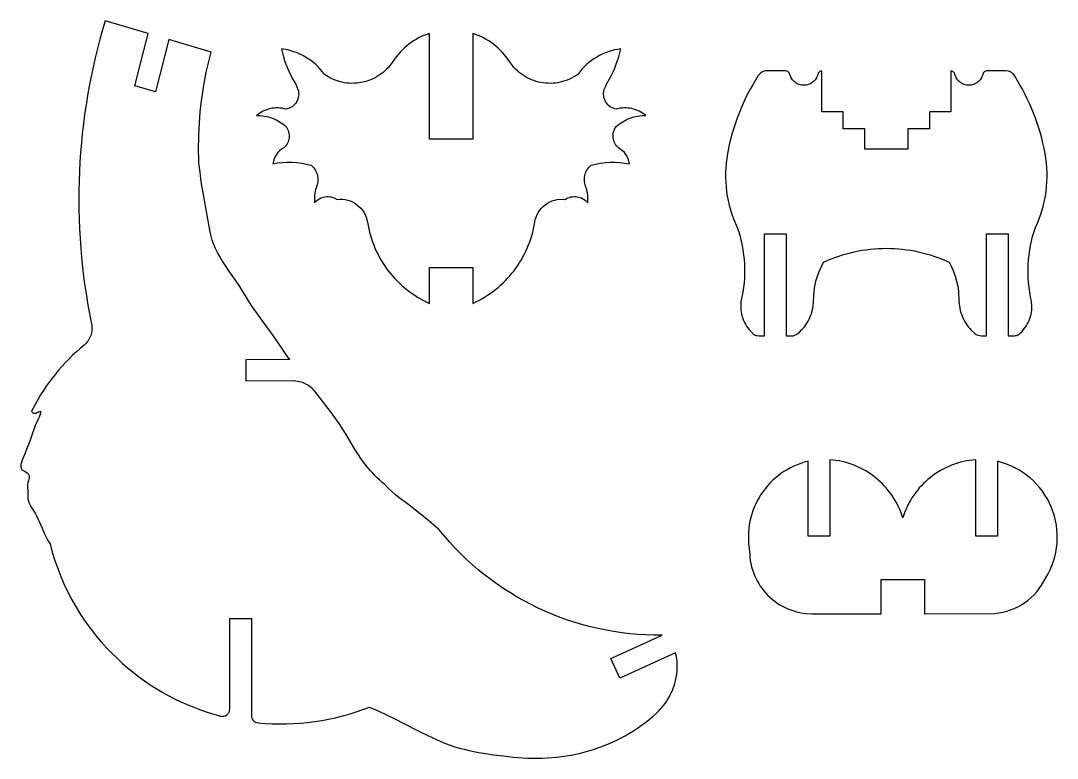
# Model space of a CAD drawing. Extents: x -32.1 to 67.2, y -16.6 to 37.5.
# Drawn here: x 31.17 to 67.17, y -16.53 to 9.07 of the extents above; entities that cross this region are included whole.
import ezdxf

# ---------------------------------------------------------------- set-up
doc = ezdxf.new("R2010")
doc.units = 0

msp = doc.modelspace()

# ---------------------------------------------------------------- linework, layer by layer
for points in [[(39.179, -15.046), (39.183, -15.094), (39.196, -15.139), (39.217, -15.181), (39.245, -15.217), (39.279, -15.249), (39.318, -15.273), (39.409, -15.3), (39.655, -15.32), (39.902, -15.333), (40.149, -15.339), (40.395, -15.337), (40.641, -15.328), (40.887, -15.311), (41.132, -15.288), (41.376, -15.257), (41.619, -15.219), (41.86, -15.173), (42.101, -15.121), (42.34, -15.061), (42.577, -14.994), (42.812, -14.92), (43.277, -14.751), (43.577, -14.885), (43.871, -15.024), (44.161, -15.166), (44.448, -15.31), (45.021, -15.6), (45.311, -15.743), (45.605, -15.883), (45.763, -15.953), (45.922, -16.017), (46.083, -16.075), (46.245, -16.128), (46.409, -16.176), (46.573, -16.219), (46.739, -16.258), (46.906, -16.294), (47.074, -16.326), (47.242, -16.355), (47.582, -16.406), (47.923, -16.449), (48.267, -16.488), (48.435, -16.505), (48.604, -16.517), (48.773, -16.525), (48.942, -16.53), (49.111, -16.53), (49.279, -16.526), (49.448, -16.518), (49.616, -16.506), (49.783, -16.49), (49.95, -16.47), (50.116, -16.446), (50.281, -16.417), (50.445, -16.385), (50.609, -16.348), (50.771, -16.307), (50.932, -16.261), (51.091, -16.212), (51.249, -16.158), (51.406, -16.1), (51.561, -16.038), (51.714, -15.971), (51.865, -15.901), (52.015, -15.825), (52.162, -15.746), (52.307, -15.662), (52.45, -15.574), (52.591, -15.482), (52.729, -15.385), (52.864, -15.284), (52.997, -15.179), (53.127, -15.069), (53.255, -14.954), (53.318, -14.893), (53.378, -14.83), (53.436, -14.765), (53.491, -14.697), (53.544, -14.627), (53.593, -14.556), (53.64, -14.482), (53.684, -14.407), (53.725, -14.331), (53.763, -14.253), (53.798, -14.174), (53.83, -14.094), (53.858, -14.012), (53.884, -13.93), (53.906, -13.847), (53.925, -13.763), (53.94, -13.679), (53.952, -13.594), (53.961, -13.509), (53.966, -13.424), (53.968, -13.338), (53.966, -13.253), (53.96, -13.167), (53.951, -13.082), (53.938, -12.998), (53.921, -12.914), (53.911, -12.871), (51.98, -13.755), (51.667, -13.071), (53.442, -12.259), (53.16, -12.258), (52.879, -12.249), (52.599, -12.232), (52.321, -12.208), (52.044, -12.175), (51.769, -12.135), (51.496, -12.087), (51.225, -12.031), (50.955, -11.968), (50.688, -11.897), (50.424, -11.819), (50.162, -11.733), (49.902, -11.64), (49.646, -11.54), (49.392, -11.433), (49.142, -11.319), (48.895, -11.197), (48.652, -11.069), (48.412, -10.934), (48.175, -10.792), (47.943, -10.644), (47.715, -10.489), (47.491, -10.327), (47.272, -10.159), (47.057, -9.984), (46.846, -9.803), (46.641, -9.616), (46.44, -9.422), (46.245, -9.223), (46.055, -9.017), (45.691, -8.588), (45.427, -8.357), (45.156, -8.133), (44.88, -7.915), (44.599, -7.7), (44.314, -7.488), (44.18, -7.383), (44.052, -7.271), (43.929, -7.152), (43.812, -7.027), (43.722, -6.953), (43.634, -6.875), (43.549, -6.794), (43.465, -6.71), (43.383, -6.623), (43.304, -6.535), (43.151, -6.351), (43.007, -6.161), (42.871, -5.965), (42.745, -5.765), (42.629, -5.563), (42.502, -5.343), (42.366, -5.126), (42.224, -4.912), (42.077, -4.701), (41.924, -4.492), (41.767, -4.285), (41.445, -3.875), (41.368, -3.779), (41.297, -3.702), (41.219, -3.634), (41.134, -3.575), (41.044, -3.526), (40.95, -3.487), (40.851, -3.458), (40.645, -3.432), (38.992, -3.435), (38.991, -2.683), (40.508, -2.68), (40.483, -2.647), (40.333, -2.438), (40.189, -2.226), (40.035, -2.001), (39.877, -1.776), (39.552, -1.329), (39.391, -1.105), (39.233, -0.879), (39.081, -0.65), (38.937, -0.418), (38.857, -0.288), (38.773, -0.158), (38.597, 0.101), (38.416, 0.36), (38.24, 0.622), (38.156, 0.756), (38.077, 0.89), (38.002, 1.027), (37.934, 1.166), (37.873, 1.307), (37.821, 1.452), (37.778, 1.599), (37.745, 1.75), (37.591, 2.584), (37.499, 3.109), (37.46, 3.345), (37.425, 3.582), (37.393, 3.82), (37.366, 4.058), (37.358, 4.131), (37.351, 4.329), (37.346, 4.527), (37.345, 4.726), (37.347, 4.924), (37.352, 5.122), (37.36, 5.32), (37.371, 5.517), (37.386, 5.715), (37.403, 5.912), (37.423, 6.109), (37.447, 6.306), (37.474, 6.502), (37.503, 6.698), (37.536, 6.893), (37.611, 7.283), (37.779, 7.987), (36.311, 8.42), (35.846, 6.605), (35.124, 6.817), (35.589, 8.633), (34.096, 9.074), (34.002, 8.753), (33.913, 8.431), (33.829, 8.108), (33.751, 7.784), (33.677, 7.459), (33.608, 7.133), (33.545, 6.806), (33.487, 6.479), (33.434, 6.151), (33.385, 5.822), (33.342, 5.493), (33.305, 5.163), (33.272, 4.832), (33.244, 4.502), (33.222, 4.17), (33.204, 3.839), (33.192, 3.507), (33.185, 3.176), (33.183, 2.844), (33.186, 2.512), (33.194, 2.18), (33.207, 1.848), (33.226, 1.516), (33.25, 1.184), (33.278, 0.853), (33.312, 0.522), (33.352, 0.191), (33.396, -0.139), (33.445, -0.469), (33.5, -0.798), (33.625, -1.454), (33.633, -1.505), (33.638, -1.557), (33.64, -1.608), (33.638, -1.659), (33.633, -1.709), (33.624, -1.759), (33.612, -1.808), (33.597, -1.856), (33.579, -1.903), (33.558, -1.948), (33.533, -1.993), (33.506, -2.035), (33.475, -2.076), (33.442, -2.115), (33.367, -2.186), (33.231, -2.301), (33.099, -2.419), (32.969, -2.54), (32.843, -2.665), (32.72, -2.793), (32.6, -2.923), (32.484, -3.057), (32.371, -3.193), (32.261, -3.332), (32.155, -3.474), (32.052, -3.618), (31.954, -3.765), (31.858, -3.915), (31.767, -4.067), (31.595, -4.378), (31.543, -4.481), (31.558, -4.507), (31.574, -4.527), (31.591, -4.541), (31.608, -4.55), (31.627, -4.554), (31.646, -4.555), (31.686, -4.547), (31.728, -4.53), (31.77, -4.51), (31.812, -4.491), (31.853, -4.479), (31.853, -4.514), (31.849, -4.549), (31.833, -4.62), (31.806, -4.691), (31.773, -4.763), (31.7, -4.907), (31.668, -4.977), (31.642, -5.047), (31.569, -5.277), (31.484, -5.517), (31.395, -5.752), (31.308, -5.966), (31.25, -6.1), (31.219, -6.177), (31.192, -6.257), (31.173, -6.334), (31.168, -6.37), (31.167, -6.404), (31.169, -6.435), (31.177, -6.462), (31.19, -6.486), (31.208, -6.506), (31.256, -6.539), (31.308, -6.568), (31.358, -6.598), (31.403, -6.633), (31.421, -6.652), (31.437, -6.675), (31.449, -6.7), (31.457, -6.728), (31.459, -6.76), (31.457, -6.796), (31.448, -6.837), (31.433, -6.883), (31.41, -6.957), (31.399, -7.022), (31.397, -7.08), (31.401, -7.134), (31.414, -7.24), (31.417, -7.297), (31.414, -7.36), (31.411, -7.403), (31.411, -7.444), (31.418, -7.525), (31.436, -7.602), (31.462, -7.676), (31.494, -7.748), (31.532, -7.818), (31.573, -7.886), (31.616, -7.953), (31.674, -8.046), (31.727, -8.141), (31.776, -8.238), (31.822, -8.337), (31.91, -8.538), (31.997, -8.74), (32.04, -8.831), (32.085, -8.92), (32.133, -9.007), (32.184, -9.091), (32.263, -9.38), (32.352, -9.664), (32.451, -9.945), (32.559, -10.222), (32.678, -10.494), (32.806, -10.762), (32.943, -11.025), (33.09, -11.282), (33.246, -11.534), (33.41, -11.781), (33.584, -12.022), (33.766, -12.256), (33.957, -12.484), (34.156, -12.705), (34.692, -13.231), (34.878, -13.392), (35.068, -13.547), (35.262, -13.696), (35.46, -13.839), (35.662, -13.977), (35.868, -14.108), (36.078, -14.233), (36.291, -14.351), (36.508, -14.464), (36.727, -14.57), (36.95, -14.669), (37.176, -14.762), (37.405, -14.848), (37.637, -14.928), (38.107, -15.067), (38.136, -15.073), (38.165, -15.075), (38.194, -15.074), (38.223, -15.07), (38.251, -15.063), (38.278, -15.052), (38.328, -15.022), (38.35, -15.003), (38.37, -14.981), (38.386, -14.958), (38.401, -14.933), (38.412, -14.906), (38.42, -14.879), (38.427, -14.82), (38.427, -11.675), (39.179, -11.675), (39.179, -15.046)], [(45.365, -0.738), (45.365, 0.511), (46.865, 0.511), (46.865, -0.738), (46.972, -0.688), (47.076, -0.636), (47.179, -0.58), (47.279, -0.521), (47.377, -0.459), (47.473, -0.394), (47.567, -0.327), (47.658, -0.257), (47.747, -0.184), (47.834, -0.108), (47.918, -0.03), (47.999, 0.05), (48.078, 0.133), (48.154, 0.218), (48.228, 0.306), (48.299, 0.396), (48.367, 0.487), (48.432, 0.581), (48.494, 0.677), (48.554, 0.775), (48.61, 0.875), (48.663, 0.976), (48.714, 1.079), (48.761, 1.184), (48.805, 1.291), (48.845, 1.399), (48.882, 1.508), (48.916, 1.619), (48.947, 1.732), (48.974, 1.845), (49.018, 2.076), (49.037, 2.169), (49.065, 2.258), (49.101, 2.343), (49.145, 2.423), (49.196, 2.498), (49.253, 2.567), (49.317, 2.63), (49.386, 2.687), (49.46, 2.738), (49.538, 2.781), (49.621, 2.816), (49.707, 2.844), (49.796, 2.864), (49.887, 2.874), (50.076, 2.869), (50.124, 2.898), (50.174, 2.923), (50.225, 2.942), (50.277, 2.957), (50.33, 2.966), (50.383, 2.97), (50.437, 2.97), (50.49, 2.964), (50.542, 2.954), (50.593, 2.939), (50.643, 2.92), (50.691, 2.896), (50.737, 2.867), (50.78, 2.833), (50.859, 2.753), (50.863, 2.819), (50.865, 2.885), (50.863, 2.951), (50.858, 3.017), (50.85, 3.082), (50.839, 3.147), (50.808, 3.276), (50.786, 3.327), (50.768, 3.378), (50.755, 3.431), (50.746, 3.484), (50.742, 3.537), (50.742, 3.59), (50.747, 3.643), (50.756, 3.695), (50.77, 3.746), (50.787, 3.796), (50.809, 3.845), (50.834, 3.892), (50.864, 3.936), (50.898, 3.979), (50.977, 4.056), (51.14, 4.099), (51.305, 4.131), (51.471, 4.153), (51.638, 4.165), (51.806, 4.167), (51.973, 4.158), (52.306, 4.108), (52.29, 4.194), (52.264, 4.277), (52.228, 4.355), (52.184, 4.429), (52.132, 4.496), (52.071, 4.557), (51.929, 4.657), (51.891, 4.694), (51.856, 4.734), (51.826, 4.776), (51.801, 4.82), (51.78, 4.866), (51.763, 4.914), (51.751, 4.962), (51.743, 5.012), (51.74, 5.062), (51.742, 5.112), (51.748, 5.162), (51.759, 5.212), (51.774, 5.26), (51.794, 5.308), (51.849, 5.398), (51.903, 5.445), (51.958, 5.489), (52.015, 5.53), (52.074, 5.568), (52.134, 5.603), (52.197, 5.635), (52.26, 5.664), (52.325, 5.69), (52.391, 5.713), (52.458, 5.733), (52.525, 5.749), (52.594, 5.763), (52.664, 5.773), (52.734, 5.779), (52.875, 5.783), (52.821, 5.826), (52.764, 5.865), (52.705, 5.901), (52.645, 5.933), (52.583, 5.961), (52.519, 5.985), (52.454, 6.006), (52.389, 6.022), (52.322, 6.034), (52.255, 6.042), (52.187, 6.046), (52.119, 6.046), (52.05, 6.042), (51.982, 6.033), (51.847, 6.003), (51.792, 6.016), (51.738, 6.035), (51.688, 6.059), (51.64, 6.088), (51.596, 6.122), (51.555, 6.161), (51.486, 6.251), (51.46, 6.301), (51.439, 6.353), (51.423, 6.407), (51.414, 6.462), (51.41, 6.518), (51.412, 6.574), (51.435, 6.685), (51.471, 6.782), (51.514, 6.877), (51.619, 7.055), (51.684, 7.179), (51.744, 7.305), (51.799, 7.432), (51.851, 7.562), (51.897, 7.693), (51.939, 7.826), (52.01, 8.096), (51.898, 8.08), (51.788, 8.058), (51.679, 8.031), (51.573, 7.998), (51.468, 7.959), (51.366, 7.916), (51.267, 7.867), (51.17, 7.813), (51.076, 7.754), (50.986, 7.69), (50.898, 7.622), (50.815, 7.549), (50.734, 7.471), (50.658, 7.389), (50.518, 7.213), (50.448, 7.165), (50.375, 7.121), (50.3, 7.081), (50.224, 7.044), (50.146, 7.012), (50.067, 6.984), (49.987, 6.959), (49.905, 6.939), (49.823, 6.923), (49.74, 6.911), (49.656, 6.903), (49.572, 6.9), (49.488, 6.901), (49.403, 6.905), (49.234, 6.928), (49.151, 6.946), (49.069, 6.968), (48.988, 6.994), (48.909, 7.024), (48.832, 7.058), (48.757, 7.095), (48.684, 7.137), (48.613, 7.182), (48.544, 7.23), (48.478, 7.282), (48.415, 7.337), (48.354, 7.395), (48.296, 7.456), (48.241, 7.521), (48.141, 7.658), (48.082, 7.743), (48.021, 7.826), (47.956, 7.905), (47.888, 7.982), (47.817, 8.055), (47.743, 8.125), (47.666, 8.192), (47.586, 8.256), (47.504, 8.316), (47.419, 8.373), (47.332, 8.426), (47.243, 8.475), (47.152, 8.521), (47.058, 8.563), (46.865, 8.635), (46.865, 4.965), (45.365, 4.965), (45.365, 8.635), (45.268, 8.601), (45.172, 8.563), (45.078, 8.521), (44.987, 8.475), (44.898, 8.426), (44.811, 8.373), (44.726, 8.316), (44.644, 8.256), (44.564, 8.192), (44.487, 8.125), (44.413, 8.055), (44.342, 7.982), (44.274, 7.905), (44.209, 7.826), (44.089, 7.658), (44.041, 7.588), (43.989, 7.521), (43.934, 7.456), (43.876, 7.395), (43.815, 7.337), (43.752, 7.282), (43.686, 7.23), (43.617, 7.182), (43.546, 7.137), (43.473, 7.095), (43.398, 7.058), (43.321, 7.024), (43.242, 6.994), (43.161, 6.968), (42.996, 6.928), (42.911, 6.915), (42.827, 6.905), (42.742, 6.901), (42.658, 6.9), (42.574, 6.903), (42.49, 6.911), (42.407, 6.923), (42.325, 6.939), (42.243, 6.959), (42.163, 6.984), (42.084, 7.012), (42.006, 7.044), (41.93, 7.081), (41.855, 7.121), (41.712, 7.213), (41.644, 7.303), (41.572, 7.389), (41.496, 7.471), (41.415, 7.549), (41.332, 7.622), (41.244, 7.69), (41.154, 7.754), (41.06, 7.813), (40.963, 7.867), (40.864, 7.916), (40.762, 7.959), (40.657, 7.998), (40.551, 8.031), (40.442, 8.058), (40.22, 8.096), (40.253, 7.961), (40.291, 7.826), (40.333, 7.693), (40.379, 7.562), (40.431, 7.432), (40.486, 7.305), (40.611, 7.055), (40.667, 6.968), (40.716, 6.877), (40.795, 6.685), (40.81, 6.63), (40.818, 6.574), (40.82, 6.518), (40.816, 6.462), (40.807, 6.407), (40.791, 6.353), (40.743, 6.251), (40.711, 6.204), (40.675, 6.161), (40.634, 6.122), (40.59, 6.088), (40.542, 6.059), (40.492, 6.035), (40.383, 6.003), (40.316, 6.02), (40.248, 6.033), (40.18, 6.042), (40.111, 6.046), (40.043, 6.046), (39.975, 6.042), (39.908, 6.034), (39.841, 6.022), (39.776, 6.006), (39.711, 5.985), (39.647, 5.961), (39.585, 5.933), (39.525, 5.901), (39.466, 5.865), (39.355, 5.783), (39.426, 5.783), (39.496, 5.779), (39.566, 5.773), (39.636, 5.763), (39.705, 5.749), (39.772, 5.733), (39.839, 5.713), (39.905, 5.69), (39.97, 5.664), (40.033, 5.635), (40.095, 5.603), (40.156, 5.568), (40.215, 5.53), (40.272, 5.489), (40.381, 5.398), (40.411, 5.354), (40.436, 5.308), (40.456, 5.26), (40.471, 5.212), (40.482, 5.162), (40.488, 5.112), (40.49, 5.062), (40.487, 5.012), (40.479, 4.962), (40.467, 4.914), (40.45, 4.866), (40.429, 4.82), (40.404, 4.776), (40.374, 4.734), (40.301, 4.657), (40.226, 4.611), (40.159, 4.557), (40.098, 4.496), (40.046, 4.429), (40.002, 4.355), (39.966, 4.277), (39.924, 4.108), (40.09, 4.138), (40.257, 4.158), (40.424, 4.167), (40.592, 4.165), (40.759, 4.153), (40.925, 4.131), (41.253, 4.056), (41.295, 4.019), (41.332, 3.979), (41.366, 3.936), (41.396, 3.892), (41.421, 3.845), (41.443, 3.796), (41.46, 3.746), (41.474, 3.695), (41.483, 3.643), (41.488, 3.59), (41.488, 3.537), (41.484, 3.484), (41.475, 3.431), (41.462, 3.378), (41.422, 3.276), (41.405, 3.212), (41.391, 3.147), (41.38, 3.082), (41.372, 3.017), (41.367, 2.951), (41.365, 2.885), (41.371, 2.753), (41.409, 2.796), (41.449, 2.833), (41.493, 2.867), (41.539, 2.896), (41.587, 2.92), (41.637, 2.939), (41.688, 2.954), (41.74, 2.964), (41.793, 2.97), (41.847, 2.97), (41.9, 2.966), (41.953, 2.957), (42.005, 2.942), (42.056, 2.923), (42.154, 2.869), (42.249, 2.876), (42.343, 2.874), (42.434, 2.864), (42.523, 2.844), (42.609, 2.816), (42.692, 2.781), (42.77, 2.738), (42.844, 2.687), (42.913, 2.63), (42.977, 2.567), (43.034, 2.498), (43.085, 2.423), (43.129, 2.343), (43.165, 2.258), (43.212, 2.076), (43.232, 1.96), (43.256, 1.845), (43.283, 1.732), (43.314, 1.619), (43.348, 1.508), (43.385, 1.399), (43.425, 1.291), (43.469, 1.184), (43.516, 1.079), (43.567, 0.976), (43.62, 0.875), (43.676, 0.775), (43.736, 0.677), (43.798, 0.581), (43.863, 0.487), (43.931, 0.396), (44.002, 0.306), (44.076, 0.218), (44.152, 0.133), (44.231, 0.05), (44.312, -0.03), (44.396, -0.108), (44.483, -0.184), (44.572, -0.257), (44.663, -0.327), (44.757, -0.394), (44.853, -0.459), (44.951, -0.521), (45.051, -0.58), (45.154, -0.636), (45.365, -0.738)], [(56.997, -1.866), (56.997, 1.677), (57.749, 1.677), (57.749, -1.866), (57.93, -1.866), (57.993, -1.861), (58.053, -1.844), (58.161, -1.782), (58.221, -1.728), (58.278, -1.672), (58.332, -1.613), (58.383, -1.551), (58.43, -1.487), (58.474, -1.421), (58.514, -1.353), (58.55, -1.283), (58.583, -1.211), (58.613, -1.137), (58.638, -1.062), (58.66, -0.986), (58.677, -0.908), (58.691, -0.829), (58.705, -0.669), (58.709, -0.491), (58.723, -0.315), (58.749, -0.14), (58.787, 0.033), (58.835, 0.203), (58.895, 0.369), (59.047, 0.69), (59.177, 0.748), (59.309, 0.803), (59.442, 0.854), (59.575, 0.901), (59.71, 0.945), (59.845, 0.984), (59.981, 1.02), (60.118, 1.052), (60.256, 1.08), (60.394, 1.105), (60.533, 1.126), (60.672, 1.143), (60.811, 1.156), (60.95, 1.165), (61.09, 1.171), (61.23, 1.173), (61.37, 1.171), (61.509, 1.165), (61.649, 1.156), (61.788, 1.143), (61.927, 1.126), (62.066, 1.105), (62.204, 1.08), (62.341, 1.052), (62.478, 1.02), (62.614, 0.984), (62.75, 0.945), (62.884, 0.901), (63.018, 0.854), (63.151, 0.803), (63.413, 0.69), (63.494, 0.532), (63.565, 0.369), (63.624, 0.203), (63.673, 0.033), (63.71, -0.14), (63.736, -0.315), (63.754, -0.669), (63.759, -0.75), (63.769, -0.829), (63.783, -0.908), (63.8, -0.986), (63.822, -1.062), (63.847, -1.137), (63.876, -1.211), (63.909, -1.283), (63.946, -1.353), (63.986, -1.421), (64.03, -1.487), (64.077, -1.551), (64.128, -1.613), (64.181, -1.672), (64.299, -1.782), (64.35, -1.818), (64.407, -1.844), (64.53, -1.866), (64.711, -1.866), (64.711, 1.677), (65.463, 1.677), (65.463, -1.866), (65.644, -1.866), (65.679, -1.864), (65.713, -1.859), (65.747, -1.851), (65.779, -1.839), (65.81, -1.825), (65.84, -1.807), (65.894, -1.764), (65.947, -1.709), (65.997, -1.651), (66.042, -1.591), (66.084, -1.529), (66.122, -1.465), (66.157, -1.399), (66.187, -1.331), (66.214, -1.261), (66.236, -1.19), (66.255, -1.118), (66.269, -1.045), (66.279, -0.971), (66.285, -0.896), (66.287, -0.821), (66.277, -0.669), (66.243, -0.509), (66.214, -0.349), (66.19, -0.188), (66.173, -0.026), (66.161, 0.136), (66.155, 0.298), (66.155, 0.46), (66.16, 0.622), (66.171, 0.784), (66.188, 0.946), (66.21, 1.106), (66.238, 1.266), (66.272, 1.425), (66.311, 1.583), (66.407, 1.896), (66.475, 2.046), (66.537, 2.199), (66.593, 2.354), (66.642, 2.511), (66.685, 2.669), (66.722, 2.828), (66.753, 2.989), (66.778, 3.151), (66.796, 3.314), (66.808, 3.477), (66.813, 3.64), (66.813, 3.804), (66.806, 3.968), (66.792, 4.132), (66.746, 4.459), (66.711, 4.639), (66.671, 4.818), (66.628, 4.996), (66.58, 5.173), (66.527, 5.348), (66.471, 5.522), (66.411, 5.694), (66.346, 5.865), (66.277, 6.034), (66.204, 6.201), (66.127, 6.367), (66.046, 6.531), (65.961, 6.693), (65.872, 6.853), (65.682, 7.167), (65.655, 7.203), (65.625, 7.236), (65.59, 7.264), (65.553, 7.288), (65.512, 7.307), (65.47, 7.321), (65.38, 7.332), (64.732, 7.332), (64.705, 7.33), (64.679, 7.323), (64.656, 7.313), (64.634, 7.298), (64.615, 7.281), (64.599, 7.26), (64.578, 7.211), (64.565, 7.171), (64.55, 7.132), (64.532, 7.094), (64.511, 7.059), (64.487, 7.026), (64.461, 6.995), (64.432, 6.966), (64.401, 6.94), (64.368, 6.916), (64.333, 6.895), (64.297, 6.877), (64.259, 6.862), (64.219, 6.85), (64.179, 6.842), (64.095, 6.835), (64.053, 6.836), (64.011, 6.842), (63.97, 6.85), (63.931, 6.862), (63.893, 6.877), (63.857, 6.895), (63.822, 6.916), (63.789, 6.94), (63.758, 6.966), (63.729, 6.995), (63.703, 7.026), (63.679, 7.059), (63.658, 7.094), (63.64, 7.132), (63.612, 7.211), (63.604, 7.235), (63.593, 7.257), (63.579, 7.277), (63.561, 7.294), (63.542, 7.308), (63.52, 7.319), (63.472, 7.331), (63.472, 5.911), (62.724, 5.911), (62.724, 5.316), (61.976, 5.316), (61.976, 4.616), (60.484, 4.616), (60.484, 5.316), (59.736, 5.316), (59.736, 5.911), (58.987, 5.911), (58.987, 7.331), (58.963, 7.327), (58.939, 7.319), (58.918, 7.308), (58.898, 7.294), (58.881, 7.277), (58.867, 7.257), (58.847, 7.211), (58.835, 7.171), (58.82, 7.132), (58.802, 7.094), (58.781, 7.059), (58.757, 7.026), (58.73, 6.995), (58.702, 6.966), (58.671, 6.94), (58.638, 6.916), (58.603, 6.895), (58.567, 6.877), (58.529, 6.862), (58.489, 6.85), (58.449, 6.842), (58.365, 6.835), (58.322, 6.836), (58.281, 6.842), (58.24, 6.85), (58.201, 6.862), (58.163, 6.877), (58.126, 6.895), (58.091, 6.916), (58.059, 6.94), (58.028, 6.966), (57.999, 6.995), (57.973, 7.026), (57.949, 7.059), (57.928, 7.094), (57.909, 7.132), (57.882, 7.211), (57.873, 7.237), (57.861, 7.26), (57.845, 7.281), (57.826, 7.298), (57.804, 7.313), (57.78, 7.323), (57.728, 7.332), (57.079, 7.332), (57.034, 7.329), (56.99, 7.321), (56.947, 7.307), (56.907, 7.288), (56.87, 7.264), (56.835, 7.236), (56.777, 7.167), (56.681, 7.011), (56.588, 6.853), (56.499, 6.693), (56.414, 6.531), (56.333, 6.367), (56.256, 6.201), (56.183, 6.034), (56.114, 5.865), (56.049, 5.694), (55.989, 5.522), (55.932, 5.348), (55.88, 5.173), (55.832, 4.996), (55.788, 4.818), (55.714, 4.459), (55.688, 4.296), (55.668, 4.132), (55.654, 3.968), (55.647, 3.804), (55.646, 3.64), (55.652, 3.477), (55.664, 3.314), (55.682, 3.151), (55.707, 2.989), (55.737, 2.828), (55.774, 2.669), (55.818, 2.511), (55.867, 2.354), (55.923, 2.199), (56.052, 1.896), (56.103, 1.74), (56.148, 1.583), (56.188, 1.425), (56.221, 1.266), (56.25, 1.106), (56.272, 0.946), (56.289, 0.784), (56.3, 0.622), (56.305, 0.46), (56.305, 0.298), (56.299, 0.136), (56.287, -0.026), (56.269, -0.188), (56.246, -0.349), (56.182, -0.669), (56.175, -0.745), (56.173, -0.821), (56.174, -0.896), (56.18, -0.971), (56.19, -1.045), (56.205, -1.118), (56.223, -1.19), (56.246, -1.261), (56.273, -1.331), (56.303, -1.399), (56.337, -1.465), (56.376, -1.529), (56.418, -1.591), (56.463, -1.651), (56.565, -1.764), (56.591, -1.787), (56.619, -1.807), (56.649, -1.825), (56.68, -1.839), (56.713, -1.851), (56.747, -1.859), (56.816, -1.866), (56.997, -1.866)], [(59.264, -6.167), (59.264, -8.825), (58.512, -8.825), (58.512, -6.221), (58.382, -6.256), (58.256, -6.296), (58.133, -6.342), (58.013, -6.393), (57.897, -6.45), (57.784, -6.512), (57.675, -6.579), (57.57, -6.65), (57.468, -6.727), (57.371, -6.807), (57.277, -6.892), (57.188, -6.981), (57.104, -7.074), (57.023, -7.171), (56.948, -7.271), (56.877, -7.374), (56.811, -7.481), (56.75, -7.59), (56.694, -7.702), (56.643, -7.817), (56.597, -7.935), (56.557, -8.054), (56.523, -8.176), (56.494, -8.3), (56.471, -8.425), (56.454, -8.552), (56.443, -8.68), (56.438, -8.809), (56.439, -8.94), (56.446, -9.071), (56.481, -9.335), (56.484, -9.447), (56.492, -9.558), (56.506, -9.667), (56.525, -9.774), (56.55, -9.879), (56.579, -9.983), (56.613, -10.084), (56.652, -10.183), (56.696, -10.279), (56.744, -10.373), (56.797, -10.465), (56.853, -10.553), (56.914, -10.638), (56.979, -10.721), (57.047, -10.8), (57.119, -10.875), (57.195, -10.947), (57.274, -11.016), (57.356, -11.081), (57.442, -11.141), (57.53, -11.198), (57.621, -11.25), (57.715, -11.299), (57.812, -11.342), (57.911, -11.381), (58.012, -11.415), (58.115, -11.445), (58.221, -11.469), (58.328, -11.488), (58.437, -11.502), (58.66, -11.513), (61.053, -11.513), (61.053, -10.326), (62.553, -10.326), (62.553, -11.513), (64.991, -11.505), (65.134, -11.487), (65.274, -11.461), (65.411, -11.425), (65.545, -11.381), (65.676, -11.329), (65.802, -11.268), (65.924, -11.2), (66.042, -11.124), (66.154, -11.04), (66.261, -10.95), (66.361, -10.853), (66.456, -10.749), (66.544, -10.638), (66.625, -10.522), (66.765, -10.272), (66.846, -10.131), (66.918, -9.987), (66.981, -9.84), (67.035, -9.69), (67.08, -9.537), (67.115, -9.383), (67.142, -9.227), (67.159, -9.07), (67.167, -8.912), (67.166, -8.753), (67.156, -8.595), (67.136, -8.437), (67.107, -8.281), (67.069, -8.125), (66.963, -7.82), (66.897, -7.672), (66.823, -7.529), (66.74, -7.392), (66.65, -7.26), (66.553, -7.135), (66.449, -7.015), (66.338, -6.902), (66.221, -6.796), (66.098, -6.697), (65.969, -6.605), (65.835, -6.52), (65.695, -6.444), (65.551, -6.375), (65.403, -6.315), (65.094, -6.221), (65.094, -8.825), (64.342, -8.825), (64.342, -6.167), (64.232, -6.177), (64.122, -6.191), (64.014, -6.209), (63.908, -6.231), (63.802, -6.256), (63.698, -6.286), (63.596, -6.32), (63.495, -6.357), (63.396, -6.398), (63.299, -6.442), (63.204, -6.49), (63.111, -6.542), (63.019, -6.596), (62.93, -6.655), (62.844, -6.716), (62.759, -6.78), (62.677, -6.848), (62.598, -6.918), (62.521, -6.992), (62.447, -7.068), (62.376, -7.147), (62.308, -7.229), (62.242, -7.314), (62.18, -7.401), (62.121, -7.49), (62.065, -7.582), (62.012, -7.677), (61.963, -7.774), (61.918, -7.873), (61.876, -7.974), (61.803, -8.182), (61.768, -8.077), (61.73, -7.974), (61.688, -7.873), (61.643, -7.774), (61.593, -7.677), (61.541, -7.582), (61.485, -7.49), (61.426, -7.401), (61.364, -7.314), (61.298, -7.229), (61.23, -7.147), (61.159, -7.068), (61.084, -6.992), (61.008, -6.918), (60.928, -6.848), (60.846, -6.78), (60.762, -6.716), (60.675, -6.655), (60.586, -6.596), (60.495, -6.542), (60.402, -6.49), (60.306, -6.442), (60.209, -6.398), (60.11, -6.357), (60.01, -6.32), (59.907, -6.286), (59.803, -6.256), (59.698, -6.231), (59.591, -6.209), (59.483, -6.191), (59.264, -6.167)]]:
    msp.add_lwpolyline(points, close=True)

doc.saveas('drawing.dxf')
